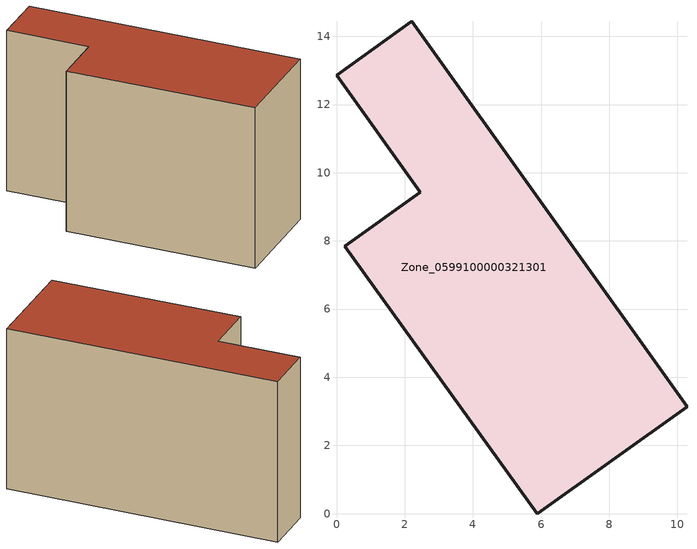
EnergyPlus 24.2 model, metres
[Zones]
Zone_0599100000321301
 floor ground (C_G): 10.28,3.14 5.88,0 0.24,7.85 2.45,9.42 0,12.86 2.21,14.44 z0
 wall outside (C_F): 5.88,0 10.28,3.14 2.21,14.44 0,12.86 2.45,9.42 0.24,7.85 5.88,0 z0:8.49
 roof outside (C_R): 0.24,7.85 5.88,0 10.28,3.14 2.21,14.44 0,12.86 2.45,9.42 z8.49
[BUILDING]
Pand.0599100000321301: North Axis=0; Terrain=City; Loads Convergence Tolerance Value=0.04; Temperature Convergence Tolerance Value=0.4; Solar Distribution=FullExterior; Maximum Number of Warmup Days=25; Minimum Number of Warmup Days=1
[Site:Location]
Rotterdam.The.Hague.AP_ZH_NLD Design_Conditions: Latitude=51.96; Longitude=4.45; Time Zone=1; Elevation=-4.5
[SITE:GROUNDTEMPERATURE:BUILDINGSURFACE]
18, 18, 18, 18, 18, 18, 18, 18, 18, 18, 18, 18
[MATERIAL] Thermal Absorptance=0.9; Solar Absorptance=0.7; Visible Absorptance=0.7
Name | Roughness | Thickness | Conductivity | Density | Specific Heat
G.TI.1975-1991 | MediumSmooth | 0.15 | 0.288461 | 540 | 1210
F.TI.1975-1991 | Rough | 0.3 | 0.230769 | 1920 | 840
R.TI.1975-1991 | MediumRough | 0.2 | 0.153846 | 1500 | 1000
[CONSTRUCTION]
C_G: G.TI.1975-1991
C_F: F.TI.1975-1991
C_R: R.TI.1975-1991
[ZONE]
Zone_0599100000321301: Type=1; Multiplier=1; Ceiling Height=Autocalculate; Volume=Autocalculate; Floor Area=autocalculate; Part of Total Floor Area=Yes
[ZONEINFILTRATION:DESIGNFLOWRATE]
Infil_Zone_0599100000321301: Zone or ZoneList or Space or SpaceList=Zone_0599100000321301; Schedule=AlwaysOn; Design Flow Rate Calculation Method=Flow/Area; Flow Rate per Floor Area=0.003; Constant Term Coefficient=1; Temperature Term Coefficient=0; Velocity Term Coefficient=0; Velocity Squared Term Coefficient=0
[HVACTEMPLATE:ZONE:IDEALLOADSAIRSYSTEM]
Zone_0599100000321301: Maximum Heating Supply Air Temperature=50; Minimum Cooling Supply Air Temperature=13; Maximum Heating Supply Air Humidity Ratio=0.0156; Minimum Cooling Supply Air Humidity Ratio=0.0077; Heating Limit=NoLimit; Cooling Limit=NoLimit; Dehumidification Control Type=ConstantSensibleHeatRatio; Cooling Sensible Heat Ratio=0.7; Dehumidification Setpoint=60; Humidification Control Type=None; Humidification Setpoint=30; Outdoor Air Method=None; Outdoor Air Flow Rate per Person=0.00944; Outdoor Air Flow Rate per Zone Floor Area=0; Outdoor Air Flow Rate per Zone=0; Demand Controlled Ventilation Type=None; Outdoor Air Economizer Type=NoEconomizer; Heat Recovery Type=None; Sensible Heat Recovery Effectiveness=0.7; Latent Heat Recovery Effectiveness=0.65
[ZONECONTROL:THERMOSTAT]
ThermostatControl_Zone_0599100000321301: Zone or ZoneList=Zone_0599100000321301; Control Type Schedule=DualSetpointControlType; Control 1=Thermostat_Zone_0599100000321301; Temperature Difference Between Cutout And Setpoint=0
[THERMOSTATSETPOINT:DUALSETPOINT]
Thermostat_Zone_0599100000321301: Heating Setpoint Temperature Schedule=HeatingSetpoint_Zone_0599100000321301; Cooling Setpoint Temperature Schedule=CoolingSetpoint_Zone_0599100000321301
[SCHEDULE:COMPACT]
HeatingSetpoint_Zone_0599100000321301: Through: 12/31, For: AllDays, Until: 24:00, 21
CoolingSetpoint_Zone_0599100000321301: Through: 12/31, For: AllDays, Until: 24:00, 24
DualSetpointControlType: Through: 12/31, For: AllDays, Until: 24:00, 4
AlwaysOn: Through: 12/31, For: AllDays, Until: 24:00, 1
